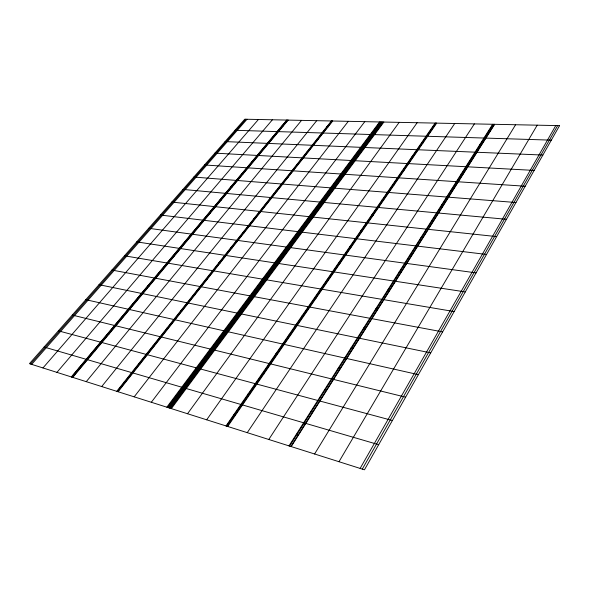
<?xml version="1.0" encoding="UTF-8"?>
<svg xmlns="http://www.w3.org/2000/svg" width="589" height="589" viewBox="0 0 589 589"><rect width="100%" height="100%" fill="white"/><g stroke="black" fill="none" stroke-linecap="round" stroke-linejoin="round"><path stroke-width="0.88" d="M362.294 469.102L557.658 125.597M360.129 468.417L555.773 125.56M338.984 461.717L537.212 125.177M314.592 453.986L515.596 124.735M288.993 445.88L492.662 124.272M289.626 446.079L493.229 124.279M290.892 446.484L494.37 124.308M291.216 446.58L494.657 124.308M268.79 439.475L474.373 123.896M247.255 432.657L454.708 123.499M226.007 425.928L435.116 123.101M226.566 426.105L435.639 123.108M227.133 426.281L436.162 123.116M227.7 426.458L436.685 123.13M206.673 419.802L417.137 122.733M187.53 413.736L399.173 122.365M169.095 407.897L381.724 122.011M169.846 408.133L382.445 122.026M170.604 408.376L383.159 122.041M171.362 408.619L383.881 122.056M166.834 407.183L379.581 121.967M167.585 407.419L380.295 121.982M168.336 407.662L381.009 121.997M151.321 402.265L364.775 121.665M134.189 396.839L348.305 121.327M116.755 391.317L331.408 120.981M117.204 391.457L331.85 120.988M117.653 391.604L332.284 121.003M118.109 391.744L332.726 121.01M101.691 386.546L316.705 120.686M86.266 381.657L301.546 120.377M71.35 376.938L286.784 120.075M71.556 376.997L286.99 120.075M72.373 377.254L287.8 120.09M72.778 377.387L288.205 120.104M56.927 372.366L272.412 119.781M42.968 367.941L258.416 119.493M31.673 364.363L247.019 119.265M30.562 364.009L245.893 119.236M282.183 125.803L283.405 125.832M326.674 126.952L327.992 126.981M430.611 129.624L432.179 129.661M488.333 131.104L490.048 131.148M235.026 130.279L551.326 140.138M272.412 137.458L273.635 137.502M317.029 139.092L318.354 139.144M421.422 142.928L423.005 142.987M479.498 145.056L481.228 145.122M225.064 141.581L542.874 155.054M262.422 149.378L263.644 149.437M307.156 151.528L308.481 151.594M411.998 156.578L413.581 156.659M470.412 159.398L472.157 159.479M214.889 153.14L534.164 170.412M252.195 161.57L253.417 161.644M297.04 164.272L298.373 164.346M402.316 170.596L403.914 170.692M461.084 174.13L462.836 174.241M204.471 164.964L525.204 186.22M241.726 174.057L242.948 174.145M286.674 177.326L288.006 177.422M392.377 184.998L393.982 185.115M451.483 189.29L453.25 189.415M193.825 177.053L515.971 202.513M230.998 186.846L232.228 186.949M276.05 190.703L277.39 190.814M382.158 199.789L383.77 199.921M441.61 204.876L443.392 205.031M182.936 189.415L506.452 219.299M220.021 199.936L221.25 200.061M265.16 204.42L266.5 204.552M371.666 214.992L373.286 215.147M431.45 220.919L433.239 221.103M171.782 202.071L496.645 236.601M208.771 213.358L210.008 213.498M253.984 218.49L255.332 218.637M360.873 230.616L362.5 230.807M420.988 237.441L422.792 237.647M160.37 215.029L486.521 254.455M197.241 227.104L198.478 227.266M242.528 232.92L243.875 233.097M349.77 246.695L351.405 246.909M410.216 254.463L412.028 254.691M148.686 228.296L476.074 272.884M185.425 241.196L186.661 241.372M230.763 247.733L232.118 247.925M338.344 263.239L339.986 263.474M399.106 272L400.932 272.258M136.722 241.88L465.288 291.908M173.306 255.648L174.543 255.847M218.688 262.937L220.043 263.158M326.586 280.268L328.235 280.533M387.658 290.075L389.491 290.37M124.463 255.795L454.148 311.566M160.878 270.476L162.115 270.697M206.29 278.553L207.645 278.796M314.474 297.806L316.131 298.1M375.848 308.724L377.689 309.056M111.895 270.056L442.626 331.887M148.119 285.687L149.356 285.93M193.553 294.596L194.907 294.868M302.002 315.873L303.666 316.197M363.663 327.97L365.511 328.331M99.018 284.678L430.714 352.899M135.028 301.303L136.265 301.568M180.462 311.088L181.817 311.382M289.14 334.5L290.811 334.861M351.081 347.841L352.944 348.239M85.81 299.676L418.389 374.648M121.584 317.331L122.821 317.626M166.996 328.036L168.358 328.36M275.88 353.702L277.552 354.099M338.079 368.368L339.949 368.81M72.263 315.056L405.622 397.163M107.78 333.801L109.009 334.118M153.155 345.471L154.509 345.824M262.193 373.522L263.872 373.956M324.642 389.587L326.527 390.065M58.37 330.834L392.399 420.494M93.585 350.72L94.814 351.066M138.908 363.413L140.263 363.796M248.072 393.975L249.751 394.446M310.749 411.527L312.641 412.057M44.101 347.031L378.683 444.688M79 368.118L80.229 368.493M124.25 381.878L125.604 382.29M233.48 415.098L235.173 415.613M296.37 434.226L298.27 434.807M559.55 125.634L364.458 469.786L29.45 363.663L244.766 119.214L559.55 125.634"/></g></svg>
